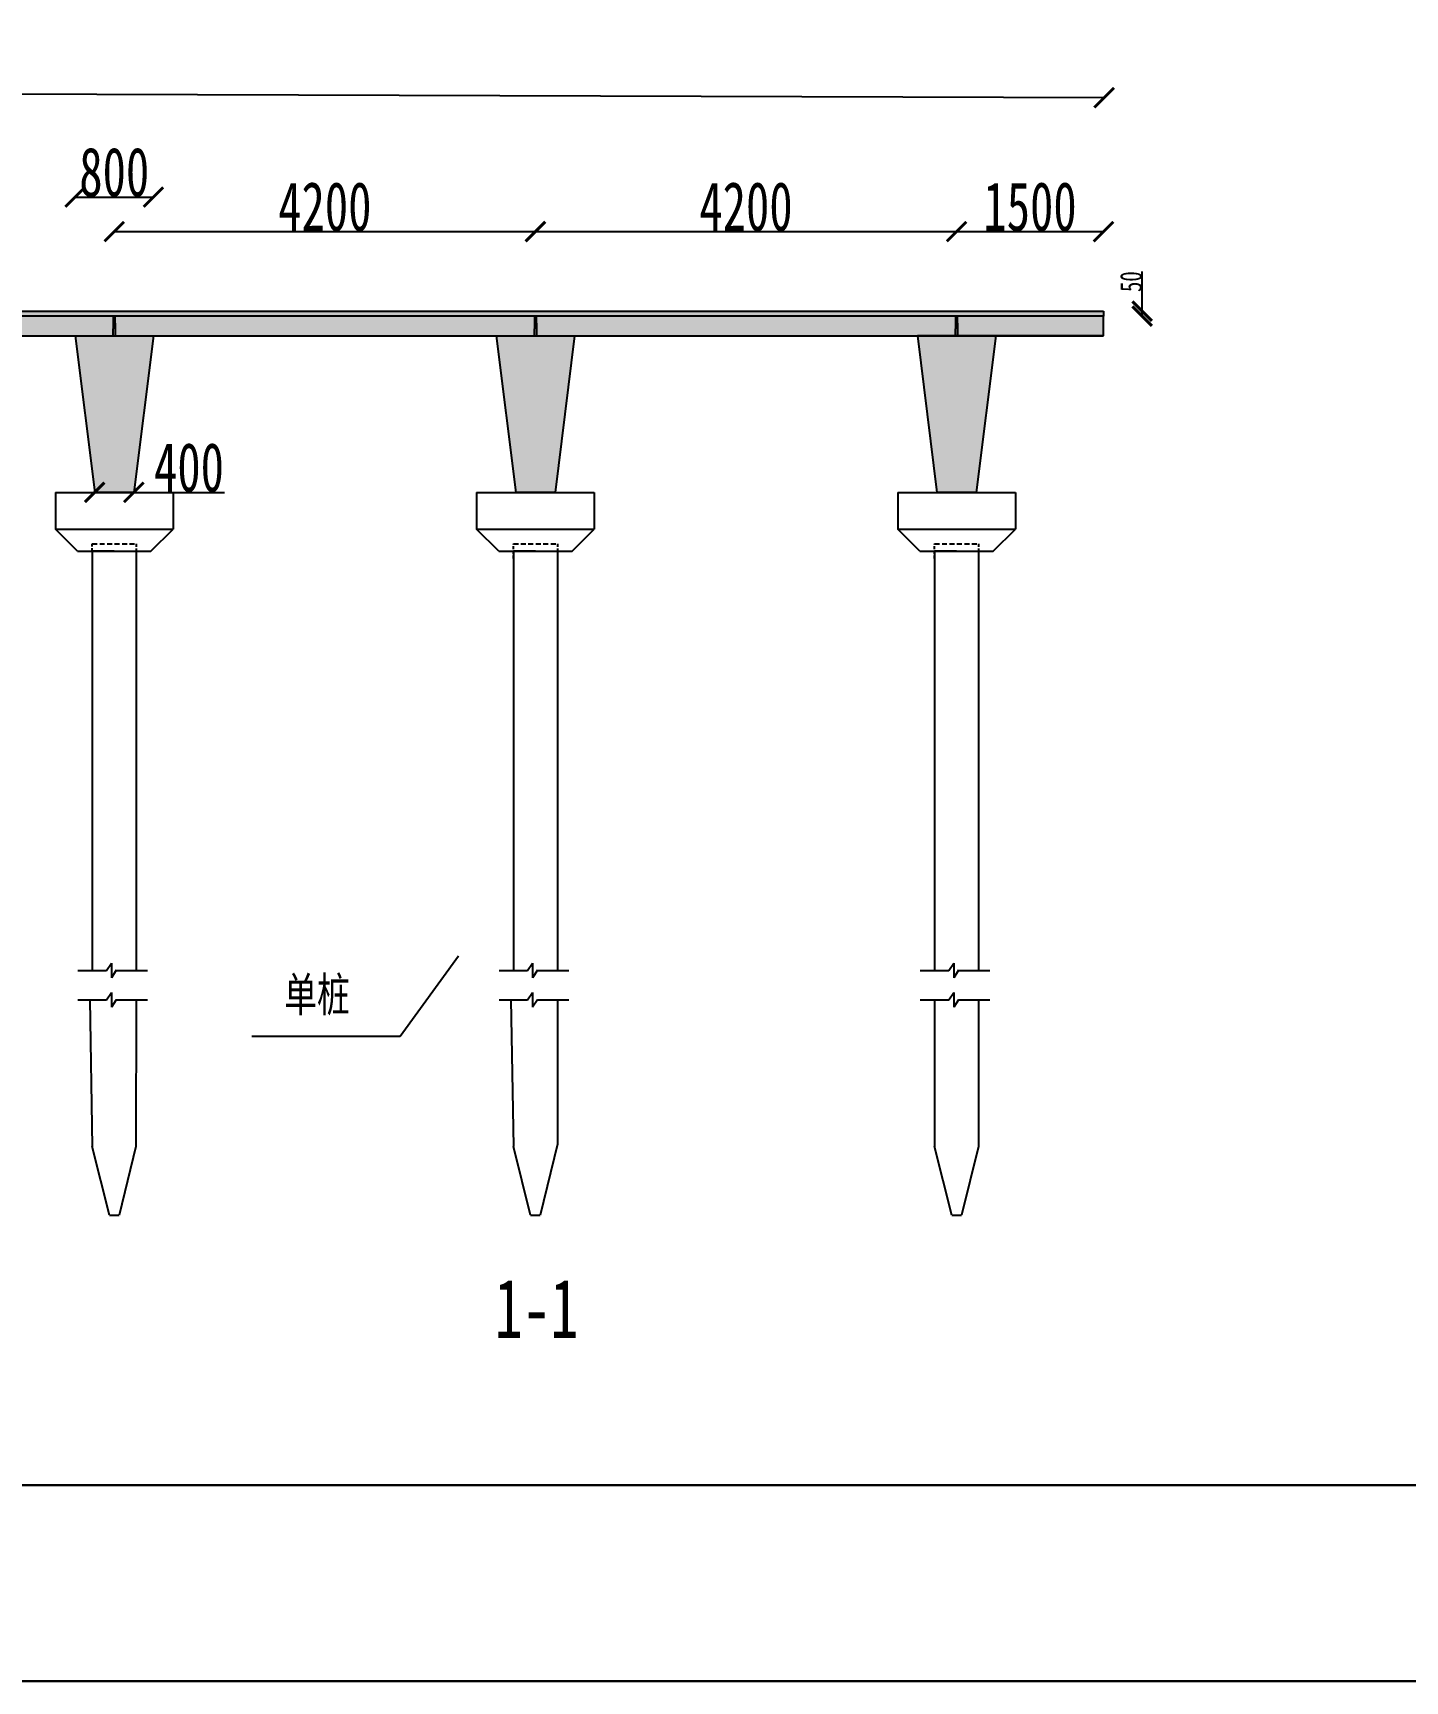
# Model space of a CAD drawing. Header units: millimetres. Extents: x 0 to 85187, y 0 to 59400.
# Drawn here: x 52678 to 66687, y 0 to 16829 of the extents above; entities that cross this region are included whole.
import ezdxf

# ---------------------------------------------------------------- set-up
doc = ezdxf.new("R2010")
doc.units = ezdxf.units.MM
doc.linetypes.add('DASHED', pattern=[19.05, 12.7, -6.35])
doc.layers.add('外框线', color=7, linetype='Continuous', lineweight=30)
for name, color, linetype in [('普通线', 7, 'Continuous'), ('标准', 7, 'Continuous'), ('标注', 7, 'Continuous'), ('虚线1', 7, 'DASHED')]:
    doc.layers.add(name, color=color, linetype=linetype)
doc.styles.get("Standard").update_dxf_attribs({"font": 'simfang.ttf', "width": 0.7, "height": 500})
doc.dimstyles.get("Standard").update_dxf_attribs({"dimtxt": 500, "dimasz": 200, "dimexe": 0.18, "dimexo": 0.0625, "dimgap": 1, "dimtad": 1, "dimdec": 0, "dimzin": 0, "dimdsep": 46, "dimtxsty": 'Standard', "dimblk": 'ARCHTICK', "dimcen": 0.09, "dimdle": 1, "dimse1": 1, "dimse2": 1, "dimadec": 0, "dimazin": 0, "dimtfac": 1, "dimtdec": 0, "dimtofl": 0, "dimtmove": 0, "dimatfit": 3, "dimldrblk": 'ARCHTICK', "dimfxl": 1, "dimtolj": 1, "dimtzin": 0, "dimarcsym": 1})
pattern_1 = [(50, (20.67, -2210.72), (546.554, -47.8173), [57.15, -628.65]), (355, (20.7, -2210.7), (-105.7303, 573.1705), [45.72, -502.9218]), (100.4514, (66.2, -2214.7), (440.8237, 525.3533), [48.57, -534.2707]), (46.1842, (20.7, -2058.3), (813.237, -126.127), [85.725, -942.975]), (96.6356, (88.44, -2068.8), (712.212, 742.278), [72.855, -801.407]), (351.1842, (20.7, -2058.3), (712.212, 742.278), [68.58, -754.379]), (21, (96.87, -2096.42), (454.8432, -306.7956), [57.15, -628.65]), (326, (96.9, -2096.4), (185.406, 552.564), [45.72, -502.92]), (71.4514, (134.8, -2122), (640.2493, 245.7683), [48.57, -534.27]), (37.5, (20.67, -2210.72), (9.2658, 253.6651), [0, -496.824, 0, -510.54, 0, -504.825]), (7.5, (20.67, -2210.72), (200.459, 300.5417), [0, -291.084, 0, -485.394, 0, -192.405]), (327.5, (-149.25, -2210.72), (406.7718, -17.18623), [0, -190.5, 0, -594.36, 0, -788.67]), (317.5, (-225.45, -2210.72), (444.3875, 76.2795), [0, -247.65, 0, -394.716, 0, -560.07])]

# ---------------------------------------------------------------- blocks, each defined once
blk = doc.blocks.new('_ArchTick')
at = {"color": 0, "linetype": 'ByBlock', "const_width": 0.15}
blk.add_lwpolyline([(-0.5, -0.5), (0.5, 0.5)], dxfattribs=at)
blk = doc.blocks.new('*D80')
at = {"layer": 'Defpoints', "color": 0, "transparency": 16777216}
for p in [(63608, 13988), (63608, 13938), (64003, 13938)]:
    blk.add_point(p, dxfattribs=at)
at = {"layer": '标准', "color": 0, "lineweight": -2, "transparency": 16777216}
for p, q in [((64003, 13988), (64003, 14392)), ((64003, 13938), (64003, 13989))]:
    blk.add_line(p, q, dxfattribs=at)
at = {"layer": '标准', "color": 0, "lineweight": -2, "transparency": 16777216, "xscale": 200, "yscale": 200, "zscale": 200}
for p, rotation in [((64003, 13988), 90), ((64003, 13938), 270)]:
    blk.add_blockref('_ArchTick', p, dxfattribs=dict(at, rotation=rotation))
at = {"layer": '标准', "color": 0, "transparency": 16777216, "insert": (63890, 14290), "char_height": 500, "attachment_point": 5, "rotation": 90}
blk.add_mtext('\\A1;{\\H0.44444x;50}', dxfattribs=at)
blk = doc.blocks.new('*D88')
at = {"layer": 'Defpoints', "color": 0, "transparency": 16777216}
for p in [(57808, 14801), (53508, 13738), (57808, 13738)]:
    blk.add_point(p, dxfattribs=at)
at = {"layer": '标准', "color": 0, "lineweight": -2, "transparency": 16777216}
blk.add_line((53507, 14801), (57809, 14801), dxfattribs=at)
at = {"layer": '标准', "color": 0, "lineweight": -2, "transparency": 16777216, "xscale": 200, "yscale": 200, "zscale": 200, "rotation": 180}
blk.add_blockref('_ArchTick', (53508, 14801), dxfattribs=at)
at = {"layer": '标准', "color": 0, "lineweight": -2, "transparency": 16777216, "xscale": 200, "yscale": 200, "zscale": 200}
blk.add_blockref('_ArchTick', (57808, 14801), dxfattribs=at)
at = {"layer": '标准', "color": 0, "transparency": 16777216, "insert": (55658, 15055), "char_height": 500, "attachment_point": 5}
blk.add_mtext('\\A1;4200', dxfattribs=at)
blk = doc.blocks.new('*D89')
at = {"layer": 'Defpoints', "color": 0, "transparency": 16777216}
for p in [(62108, 14801), (57808, 13738), (62108, 13738)]:
    blk.add_point(p, dxfattribs=at)
at = {"layer": '标准', "color": 0, "lineweight": -2, "transparency": 16777216}
blk.add_line((57807, 14801), (62109, 14801), dxfattribs=at)
at = {"layer": '标准', "color": 0, "lineweight": -2, "transparency": 16777216, "xscale": 200, "yscale": 200, "zscale": 200, "rotation": 180}
blk.add_blockref('_ArchTick', (57808, 14801), dxfattribs=at)
at = {"layer": '标准', "color": 0, "lineweight": -2, "transparency": 16777216, "xscale": 200, "yscale": 200, "zscale": 200}
blk.add_blockref('_ArchTick', (62108, 14801), dxfattribs=at)
at = {"layer": '标准', "color": 0, "transparency": 16777216, "insert": (59958, 15055), "char_height": 500, "attachment_point": 5}
blk.add_mtext('\\A1;4200', dxfattribs=at)
blk = doc.blocks.new('*D90')
at = {"layer": 'Defpoints', "color": 0, "transparency": 16777216}
for p in [(63608, 14801), (62108, 13738), (63608, 13738)]:
    blk.add_point(p, dxfattribs=at)
at = {"layer": '标准', "color": 0, "lineweight": -2, "transparency": 16777216}
blk.add_line((62107, 14801), (63609, 14801), dxfattribs=at)
at = {"layer": '标准', "color": 0, "lineweight": -2, "transparency": 16777216, "xscale": 200, "yscale": 200, "zscale": 200, "rotation": 180}
blk.add_blockref('_ArchTick', (62108, 14801), dxfattribs=at)
at = {"layer": '标准', "color": 0, "lineweight": -2, "transparency": 16777216, "xscale": 200, "yscale": 200, "zscale": 200}
blk.add_blockref('_ArchTick', (63608, 14801), dxfattribs=at)
at = {"layer": '标准', "color": 0, "transparency": 16777216, "insert": (62858, 15055), "char_height": 500, "attachment_point": 5}
blk.add_mtext('\\A1;1500', dxfattribs=at)
blk = doc.blocks.new('*D91')
at = {"layer": 'Defpoints', "color": 0, "transparency": 16777216}
for p in [(53908, 15153), (53108, 13738), (53908, 13738)]:
    blk.add_point(p, dxfattribs=at)
at = {"layer": '标准', "color": 0, "lineweight": -2, "transparency": 16777216}
blk.add_line((53107, 15153), (53909, 15153), dxfattribs=at)
at = {"layer": '标准', "color": 0, "lineweight": -2, "transparency": 16777216, "xscale": 200, "yscale": 200, "zscale": 200, "rotation": 180}
blk.add_blockref('_ArchTick', (53108, 15153), dxfattribs=at)
at = {"layer": '标准', "color": 0, "lineweight": -2, "transparency": 16777216, "xscale": 200, "yscale": 200, "zscale": 200}
blk.add_blockref('_ArchTick', (53908, 15153), dxfattribs=at)
at = {"layer": '标准', "color": 0, "transparency": 16777216, "insert": (53508, 15407), "char_height": 500, "attachment_point": 5}
blk.add_mtext('\\A1;800', dxfattribs=at)
blk = doc.blocks.new('*D98')
at = {"layer": 'Defpoints', "color": 0, "transparency": 16777216}
for p in [(53308, 12138), (53708, 12138), (53708, 12138)]:
    blk.add_point(p, dxfattribs=at)
at = {"layer": '标准', "color": 0, "lineweight": -2, "transparency": 16777216}
for p, q in [((53307, 12138), (53708, 12138)), ((53708, 12138), (54634, 12138))]:
    blk.add_line(p, q, dxfattribs=at)
at = {"layer": '标准', "color": 0, "lineweight": -2, "transparency": 16777216, "xscale": 200, "yscale": 200, "zscale": 200, "rotation": 180}
blk.add_blockref('_ArchTick', (53308, 12138), dxfattribs=at)
at = {"layer": '标准', "color": 0, "lineweight": -2, "transparency": 16777216, "xscale": 200, "yscale": 200, "zscale": 200}
blk.add_blockref('_ArchTick', (53708, 12138), dxfattribs=at)
at = {"layer": '标准', "color": 0, "transparency": 16777216, "insert": (54271, 12391), "char_height": 500, "attachment_point": 5}
blk.add_mtext('\\A1;400', dxfattribs=at)
blk = doc.blocks.new('*D99')
at = {"layer": 'Defpoints', "color": 0, "transparency": 16777216}
for p in [(63615, 16169), (18608, 14138), (63608, 13988)]:
    blk.add_point(p, dxfattribs=at)
at = {"layer": '标准', "color": 0, "lineweight": -2, "transparency": 16777216}
blk.add_line((18614, 16319), (63616, 16169), dxfattribs=at)
at = {"layer": '标准', "color": 0, "lineweight": -2, "transparency": 16777216, "xscale": 200, "yscale": 200, "zscale": 200}
for p, rotation in [((18615, 16319), 179.8090147756403), ((63615, 16169), 359.8090147756403)]:
    blk.add_blockref('_ArchTick', p, dxfattribs=dict(at, rotation=rotation))
at = {"layer": '标准', "color": 0, "transparency": 16777216, "insert": (41116, 16498), "char_height": 500, "attachment_point": 5, "rotation": 359.809}
blk.add_mtext('\\A1;45000', dxfattribs=at)

msp = doc.modelspace()

# ---------------------------------------------------------------- hatches: boundary and pattern name
at = {"layer": '标准'}
h = msp.add_hatch(dxfattribs=at)
h.set_pattern_fill('AR-CONC', color=256, scale=3)
h.set_pattern_definition(pattern_1)
h.paths.add_polyline_path([(63608.1, 13987.5), (29858.1, 13987.5), (29858.1, 13737.5), (63608.1, 13737.5)])
h = msp.add_hatch(dxfattribs=at)
h.set_pattern_fill('AR-CONC', color=256, scale=3)
h.set_pattern_definition(pattern_1)
h.paths.add_polyline_path([(32308.1, 13737.5), (32118.1, 13737.5), (31908.1, 13737.5), (31908.1, 12737.5), (32308.1, 12737.5)])
h.paths.add_polyline_path([(32508.1, 12737.5), (31708.1, 12737.5), (31708.1, 12137.5), (32508.1, 12137.5)])
h.paths.add_polyline_path([(38308.1, 13737.5), (37908.1, 13737.5), (37908.1, 12737.5), (38108.1, 12737.5), (38308.1, 12737.5)])
h.paths.add_polyline_path([(38508.1, 12737.5), (38108.1, 12737.5), (37708.1, 12737.5), (37708.1, 12137.5), (38508.1, 12137.5)])
h.paths.add_polyline_path([(44308.1, 13737.5), (43908.1, 13737.5), (43908.1, 12737.5), (44108.1, 12737.5), (44308.1, 12737.5)])
h.paths.add_polyline_path([(44508.1, 12737.5), (44108.1, 12737.5), (43708.1, 12737.5), (43708.1, 12137.5), (44508.1, 12137.5)])
h.paths.add_polyline_path([(50308.1, 13737.5), (49908.1, 13737.5), (49908.1, 12737.5), (50108.1, 12737.5), (50308.1, 12737.5)])
h.paths.add_polyline_path([(50508.1, 12737.5), (49708.1, 12737.5), (49708.1, 12137.5), (50108.1, 12137.5), (50508.1, 12137.5)])
h.paths.add_polyline_path([(53908.1, 13737.5), (53108.1, 13737.5), (53308.1, 12137.5), (53708.1, 12137.5)])
h.paths.add_polyline_path([(58208.1, 13737.5), (57408.1, 13737.5), (57608.1, 12137.5), (58008.1, 12137.5)])
h.paths.add_polyline_path([(62508.1, 13737.5), (62108.1, 13737.5), (61708.1, 13737.5), (61908.1, 12137.5), (62308.1, 12137.5)])

# ---------------------------------------------------------------- linework, layer by layer
at = {"layer": '外框线'}
for p, q in [((2000, 2000), (82000, 2000)), ((0, 0), (84000, 0)), ((0, 0), (84000, 0))]:
    msp.add_line(p, q, dxfattribs=at)
at = {"layer": '普通线'}
for p, q in [((53283.1, 11537.5), (53283.1, 7257.4)), ((53733.1, 11537.5), (53733.1, 7257.4)), ((57583.1, 11537.5), (57583.1, 7257.4)), ((58033.1, 11537.5), (58033.1, 7257.4)), ((61883.1, 11537.5), (61883.1, 7257.4)), ((62333.1, 11537.5), (62333.1, 7257.4)), ((53137.6, 7257.4), (53428.7, 7257.4)), ((53428.7, 7257.4), (53478.7, 7332.2)), ((53478.7, 7332.2), (53478.7, 7182.2)), ((53528.7, 7257.6), (53478.7, 7182.2)), ((53528.5, 7257.4), (53848.8, 7257.4)), ((57437.6, 7257.4), (57728.7, 7257.4)), ((57728.7, 7257.4), (57778.7, 7332.2)), ((57778.7, 7332.2), (57778.7, 7182.2)), ((57828.7, 7257.6), (57778.7, 7182.2)), ((57828.5, 7257.4), (58148.8, 7257.4)), ((61737.6, 7257.4), (62028.7, 7257.4)), ((62028.7, 7257.4), (62078.7, 7332.2)), ((62078.7, 7332.2), (62078.7, 7182.2)), ((62128.7, 7257.6), (62078.7, 7182.2)), ((62128.5, 7257.4), (62448.8, 7257.4)), ((53137.6, 6957.4), (53428.7, 6957.4)), ((53258.7, 6957.4), (53428.7, 6957.4)), ((53428.7, 6957.4), (53478.7, 7032.2)), ((53428.7, 6957.4), (53478.7, 7032.2)), ((53478.7, 7032.2), (53478.7, 6882.2)), ((53478.7, 7032.2), (53478.7, 6882.2)), ((53528.7, 6957.6), (53478.7, 6882.2)), ((53528.7, 6957.6), (53478.7, 6882.2)), ((53528.5, 6957.4), (53708.7, 6957.4)), ((53528.5, 6957.4), (53848.8, 6957.4)), ((57437.6, 6957.4), (57728.7, 6957.4)), ((57558.7, 6957.4), (57728.7, 6957.4)), ((57728.7, 6957.4), (57778.7, 7032.2)), ((57728.7, 6957.4), (57778.7, 7032.2)), ((57778.7, 7032.2), (57778.7, 6882.2)), ((57778.7, 7032.2), (57778.7, 6882.2)), ((57828.7, 6957.6), (57778.7, 6882.2)), ((57828.7, 6957.6), (57778.7, 6882.2)), ((57828.5, 6957.4), (58008.7, 6957.4)), ((57828.5, 6957.4), (58148.8, 6957.4)), ((61737.6, 6957.4), (62028.7, 6957.4)), ((61858.7, 6957.4), (62028.7, 6957.4)), ((62028.7, 6957.4), (62078.7, 7032.2)), ((62028.7, 6957.4), (62078.7, 7032.2)), ((62078.7, 7032.2), (62078.7, 6882.2)), ((62078.7, 7032.2), (62078.7, 6882.2)), ((62128.7, 6957.6), (62078.7, 6882.2)), ((62128.7, 6957.6), (62078.7, 6882.2)), ((62128.5, 6957.4), (62308.7, 6957.4)), ((62128.5, 6957.4), (62448.8, 6957.4))]:
    msp.add_line(p, q, dxfattribs=at)
at = {"layer": '标准'}
for p, q in [((52358.1, 13987.5), (63608.1, 13987.5)), ((63608.1, 13987.5), (63608.1, 13937.5)), ((63608.1, 13937.5), (52358.1, 13937.5)), ((53498.1, 13937.5), (53498.1, 13867.5)), ((53498.1, 13867.5), (53498.1, 13807.5)), ((53498.1, 13737.5), (53498.1, 13807.5)), ((53518.1, 13867.5), (53518.1, 13937.5)), ((53518.1, 13867.5), (53518.1, 13807.5)), ((53518.1, 13807.5), (53518.1, 13737.5)), ((57798.1, 13937.5), (57798.1, 13867.5)), ((57798.1, 13867.5), (57798.1, 13807.5)), ((57798.1, 13737.5), (57798.1, 13807.5)), ((57818.1, 13867.5), (57818.1, 13937.5)), ((57818.1, 13867.5), (57818.1, 13807.5)), ((57818.1, 13807.5), (57818.1, 13737.5)), ((62098.1, 13937.5), (62098.1, 13867.5)), ((62098.1, 13867.5), (62098.1, 13807.5)), ((62098.1, 13737.5), (62098.1, 13807.5)), ((62118.1, 13867.5), (62118.1, 13937.5)), ((62118.1, 13867.5), (62118.1, 13807.5)), ((62118.1, 13807.5), (62118.1, 13737.5)), ((63608.1, 13737.5), (63608.1, 13937.5)), ((52358.1, 13737.5), (63608.1, 13737.5)), ((53108.1, 13737.5), (53308.1, 12137.5)), ((53108.1, 13737.5), (53908.1, 13737.5)), ((53908.1, 13737.5), (53708.1, 12137.5)), ((57408.1, 13737.5), (57608.1, 12137.5)), ((57408.1, 13737.5), (58208.1, 13737.5)), ((58208.1, 13737.5), (58008.1, 12137.5)), ((62108.1, 13737.5), (61708.1, 13737.5)), ((61708.1, 13737.5), (61908.1, 12137.5)), ((61708.1, 13737.5), (62508.1, 13737.5)), ((63608.1, 13737.5), (62108.1, 13737.5)), ((62508.1, 13737.5), (62308.1, 12137.5)), ((52908.1, 12137.5), (54108.1, 12137.5)), ((52908.1, 12137.5), (52908.1, 11762.5)), ((53708.1, 12137.5), (53308.1, 12137.5)), ((54108.1, 12137.5), (54108.1, 11762.5)), ((57208.1, 12137.5), (57208.1, 11762.5)), ((57208.1, 12137.5), (58408.1, 12137.5)), ((58008.1, 12137.5), (57608.1, 12137.5)), ((58408.1, 12137.5), (58408.1, 11762.5)), ((61508.1, 12137.5), (61508.1, 11762.5)), ((61508.1, 12137.5), (62708.1, 12137.5)), ((62308.1, 12137.5), (61908.1, 12137.5)), ((62708.1, 12137.5), (62708.1, 11762.5)), ((52908.1, 11762.5), (54108.1, 11762.5)), ((53133.1, 11537.5), (52908.1, 11762.5)), ((52908.1, 11762.5), (54108.1, 11762.5)), ((53883.1, 11537.5), (54108.1, 11762.5)), ((57433.1, 11537.5), (57208.1, 11762.5)), ((57208.1, 11762.5), (58408.1, 11762.5)), ((58183.1, 11537.5), (58408.1, 11762.5)), ((61733.1, 11537.5), (61508.1, 11762.5)), ((61508.1, 11762.5), (62708.1, 11762.5)), ((62483.1, 11537.5), (62708.1, 11762.5)), ((53133.1, 11537.5), (53883.1, 11537.5)), ((53508.1, 11537.5), (53283.1, 11537.5)), ((57433.1, 11537.5), (58183.1, 11537.5)), ((57808.1, 11537.5), (57583.1, 11537.5)), ((61733.1, 11537.5), (62483.1, 11537.5)), ((62108.1, 11537.5), (61883.1, 11537.5)), ((53258.7, 6957.4), (53283.1, 5457.4)), ((53733.1, 6957.4), (53727.3, 5457.4)), ((57558.7, 6957.4), (57583.1, 5457.4)), ((58033.1, 6957.4), (58033.1, 5481.7)), ((61883.1, 6957.4), (61883.1, 5457.4)), ((62333.1, 6957.4), (62333.1, 5457.4)), ((53458.1, 4757.4), (53558.1, 4757.4)), ((57758.1, 4757.4), (57858.1, 4757.4)), ((62058.1, 4757.4), (62158.1, 4757.4))]:
    msp.add_line(p, q, dxfattribs=at)
at = {"layer": '标准', "ltscale": 15}
for p, q in [((53458.1, 4757.4), (53283.1, 5457.4)), ((53727.3, 5457.4), (53558.1, 4757.4)), ((57758.1, 4757.4), (57583.1, 5457.4)), ((58033.1, 5481.7), (57858.1, 4757.4)), ((62058.1, 4757.4), (61883.1, 5457.4)), ((62333.1, 5457.4), (62158.1, 4757.4))]:
    msp.add_line(p, q, dxfattribs=at)
at = {"layer": '标注', "ltscale": 15}
for p, q in [((57021.2, 7402), (56425.9, 6582.7)), ((56425.9, 6582.7), (54913.5, 6582.7))]:
    msp.add_line(p, q, dxfattribs=at)
at = {"layer": '虚线1', "ltscale": 2.5}
for p, q in [((53283.1, 11537.5), (53283.1, 11612.5)), ((53733.1, 11612.5), (53733.1, 11537.5)), ((57583.1, 11462.5), (57583.1, 11612.5)), ((58033.1, 11612.5), (58033.1, 11462.5)), ((61883.1, 11462.5), (61883.1, 11612.5)), ((62333.1, 11612.5), (62333.1, 11462.5))]:
    msp.add_line(p, q, dxfattribs=at)
at = {"layer": '虚线1', "ltscale": 4}
for p, q in [((53283.1, 11612.5), (53733.1, 11612.5)), ((57583.1, 11612.5), (58033.1, 11612.5)), ((61883.1, 11612.5), (62333.1, 11612.5))]:
    msp.add_line(p, q, dxfattribs=at)

# ---------------------------------------------------------------- texts
at = {"layer": '标注', "ltscale": 15, "attachment_point": 1}
for s, width, insert, char_height in [('单桩', 1547.851, (55244.3, 7184.8), 350), ('1-1', 2711.325, (57390.7, 4104.6), 600)]:
    msp.add_mtext_dynamic_manual_height_columns(s, width=width, gutter_width=1750, heights=[0], dxfattribs=dict(at, insert=insert, char_height=char_height))

# ---------------------------------------------------------------- dimensions: what is measured, and where the dimension line sits
at = {"layer": '标准'}
dim = msp.add_aligned_dim(p1=(18608.1, 14137.5), p2=(63608.1, 13987.5), distance=2181.8, dimstyle='Standard', dxfattribs=at)
dim.commit()
dim.dimension.update_dxf_attribs({"geometry": '*D99', "text_midpoint": (41116.2, 16498.2)})
for base, p1, p2, picture, middle in [((53908.1, 15152.7), (53108.1, 13737.5), (53908.1, 13737.5), '*D91', (53508.1, 15406.5)), ((53708.1, 12137.5), (53308.1, 12137.5), (53708.1, 12137.5), '*D98', (54271.1, 12391.4))]:
    dim = msp.add_linear_dim(base=base, p1=p1, p2=p2, dimstyle='Standard', dxfattribs=at)
    dim.commit()
    dim.dimension.update_dxf_attribs({"geometry": picture, "text_midpoint": middle})
dim = msp.add_linear_dim(base=(57808.1, 14801), p1=(53508.1, 13737.5), p2=(57808.1, 13737.5), text='4200', dimstyle='Standard', dxfattribs=at)
dim.commit()
dim.dimension.update_dxf_attribs({"geometry": '*D88', "text_midpoint": (55658.1, 15054.9)})
dim = msp.add_linear_dim(base=(62108.1, 14801), p1=(57808.1, 13737.5), p2=(62108.1, 13737.5), text='4200', dimstyle='Standard', override={"dimtmove": 1}, dxfattribs=at)
dim.commit()
dim.dimension.update_dxf_attribs({"geometry": '*D89', "text_midpoint": (59958.1, 15054.9)})
dim = msp.add_linear_dim(base=(63608.1, 14801), p1=(62108.1, 13737.5), p2=(63608.1, 13737.5), dimstyle='Standard', override={"dimtmove": 1}, dxfattribs=at)
dim.commit()
dim.dimension.update_dxf_attribs({"geometry": '*D90', "text_midpoint": (62858.1, 15054.9)})
dim = msp.add_linear_dim(base=(64003.1, 13937.5), p1=(63608.1, 13987.5), p2=(63608.1, 13937.5), angle=90, text='{\\H0.44444x;<>}', dimstyle='Standard', dxfattribs=at)
dim.commit()
dim.dimension.update_dxf_attribs({"geometry": '*D80', "text_midpoint": (64003.1, 14289.9), "dimtype": 160})

doc.saveas('drawing.dxf')
